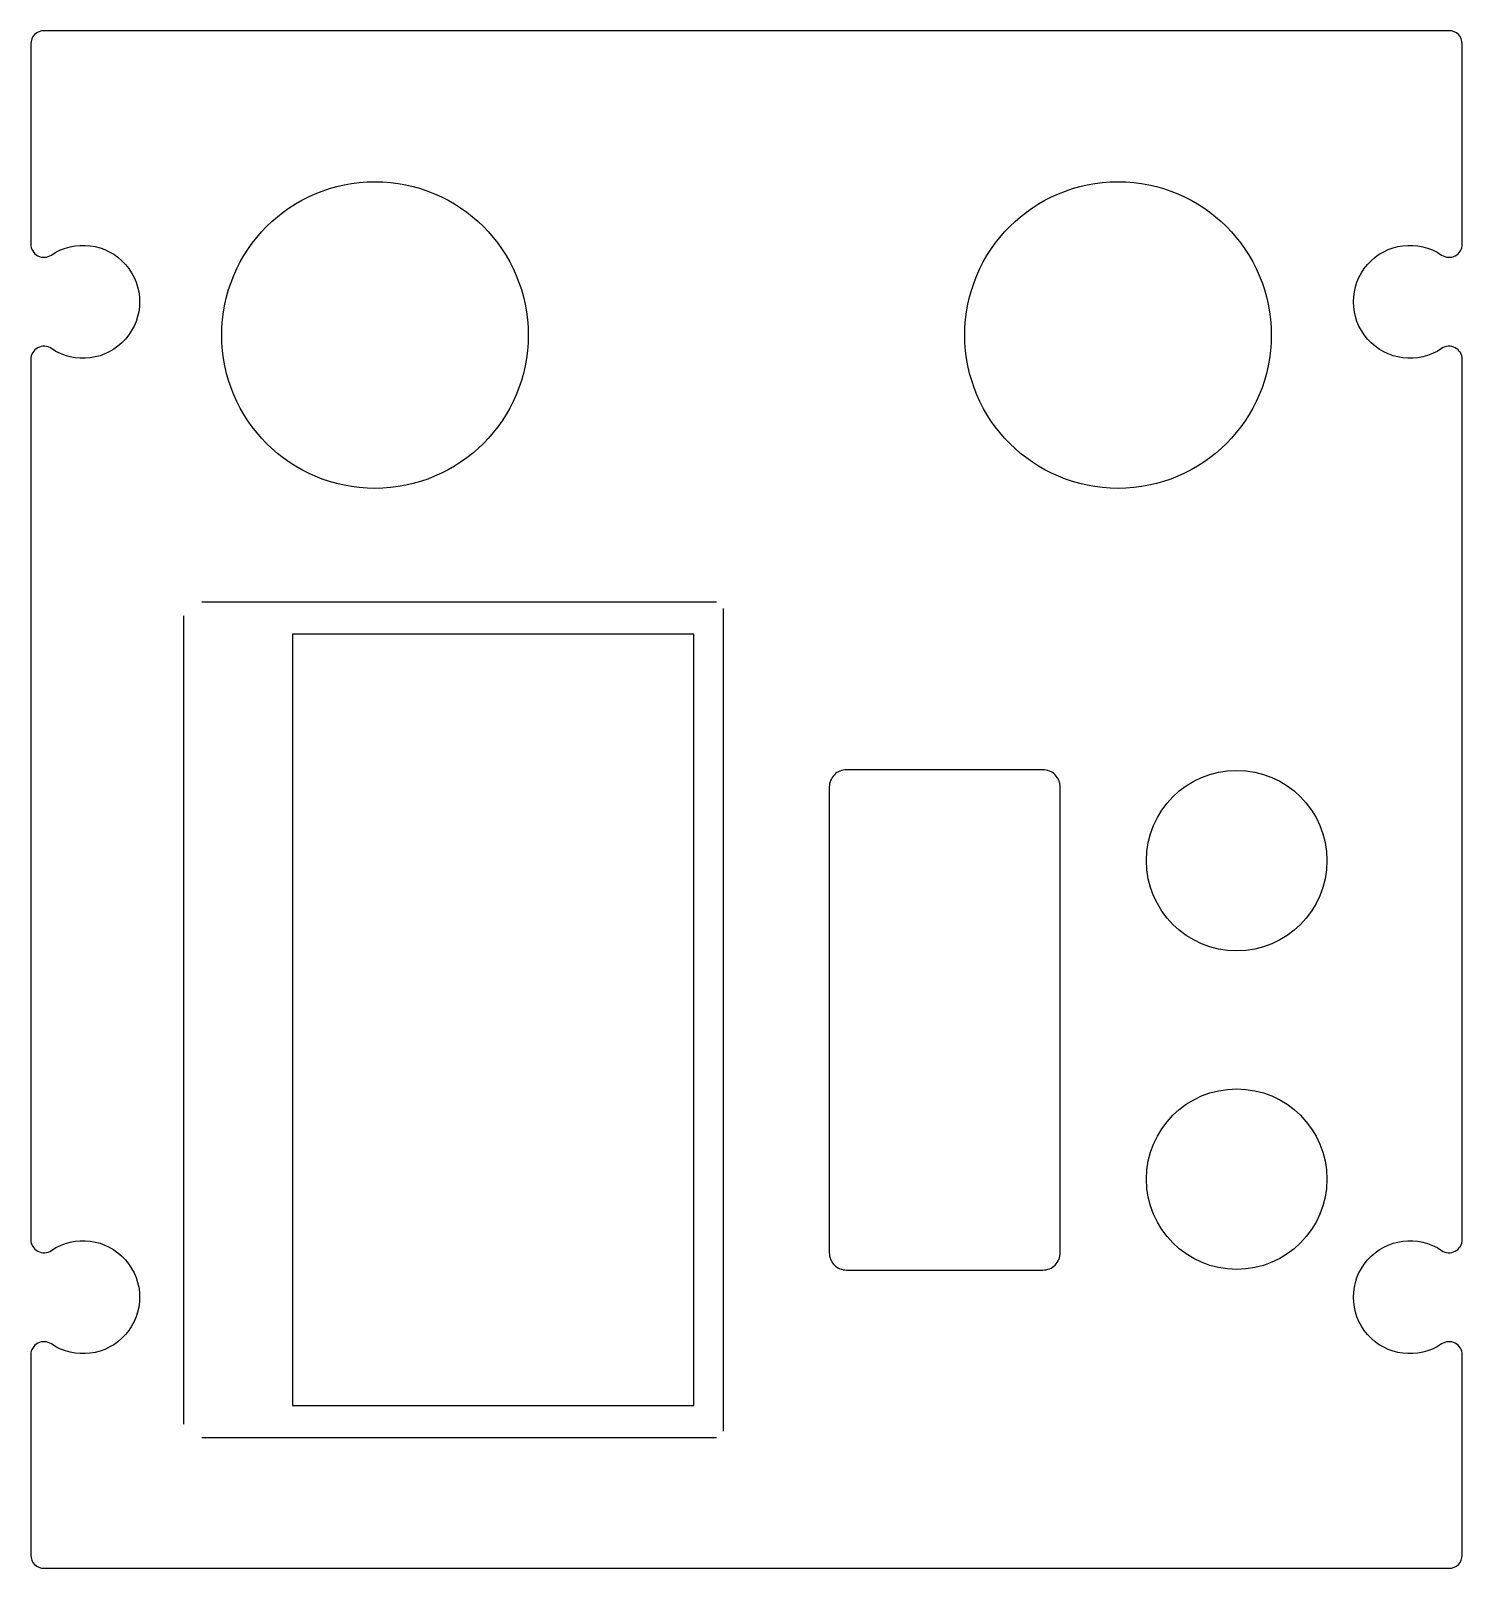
# Model space of a CAD drawing. Header units: millimetres. Extents: x -33 to 75, y -41 to 75.
import ezdxf

# ---------------------------------------------------------------- set-up
doc = ezdxf.new("R2010")
doc.units = ezdxf.units.MM

msp = doc.modelspace()

# ---------------------------------------------------------------- linework, layer by layer
for p, q in [((-19.98, 31.5), (18.8, 31.5)), ((-21.35, -30.45), (-21.35, 30.45)), ((19.3, 31), (19.3, -31)), ((18.8, -31.5), (-19.98, -31.5))]:
    msp.add_line(p, q)
for points in [[(74, 74.53), (-31.88, 74.53, 0.414214), (-32.88, 73.53), (-32.88, 58.45, 0.60127), (-31.32, 57.63, -1.88346), (-31.32, 50.58, 0.60127), (-32.88, 49.76), (-32.88, -16.55, 0.60127), (-31.32, -17.37, -1.88346), (-31.32, -24.42, 0.60127), (-32.88, -25.24), (-32.88, -40.32, 0.414214), (-31.88, -41.32), (74, -41.32, 0.414214), (75, -40.32), (75, -25.24, 0.60127), (73.44, -24.42, -1.88346), (73.44, -17.37, 0.60127), (75, -16.55), (75, 49.76, 0.60127), (73.44, 50.58, -1.88346), (73.44, 57.63, 0.60127), (75, 58.45), (75, 73.53, 0.414214)], [(43.4, 18.85), (28.6, 18.85, 0.414214), (27.3, 17.55), (27.3, -17.55, 0.414214), (28.6, -18.85), (43.4, -18.85, 0.414214), (44.7, -17.55), (44.7, 17.55, 0.414214)]]:
    msp.add_lwpolyline(points, format="xyb", close=True)
msp.add_lwpolyline([(17.1, 29.05), (-13.15, 29.05), (-13.15, -29.05), (17.1, -29.05)], close=True)
for centre, radius in [((-6.94, 51.6), 11.55), ((49.06, 51.6), 11.55), ((58, 12), 6.8), ((58, -12), 6.8)]:
    msp.add_circle(centre, radius)

doc.saveas('drawing.dxf')
